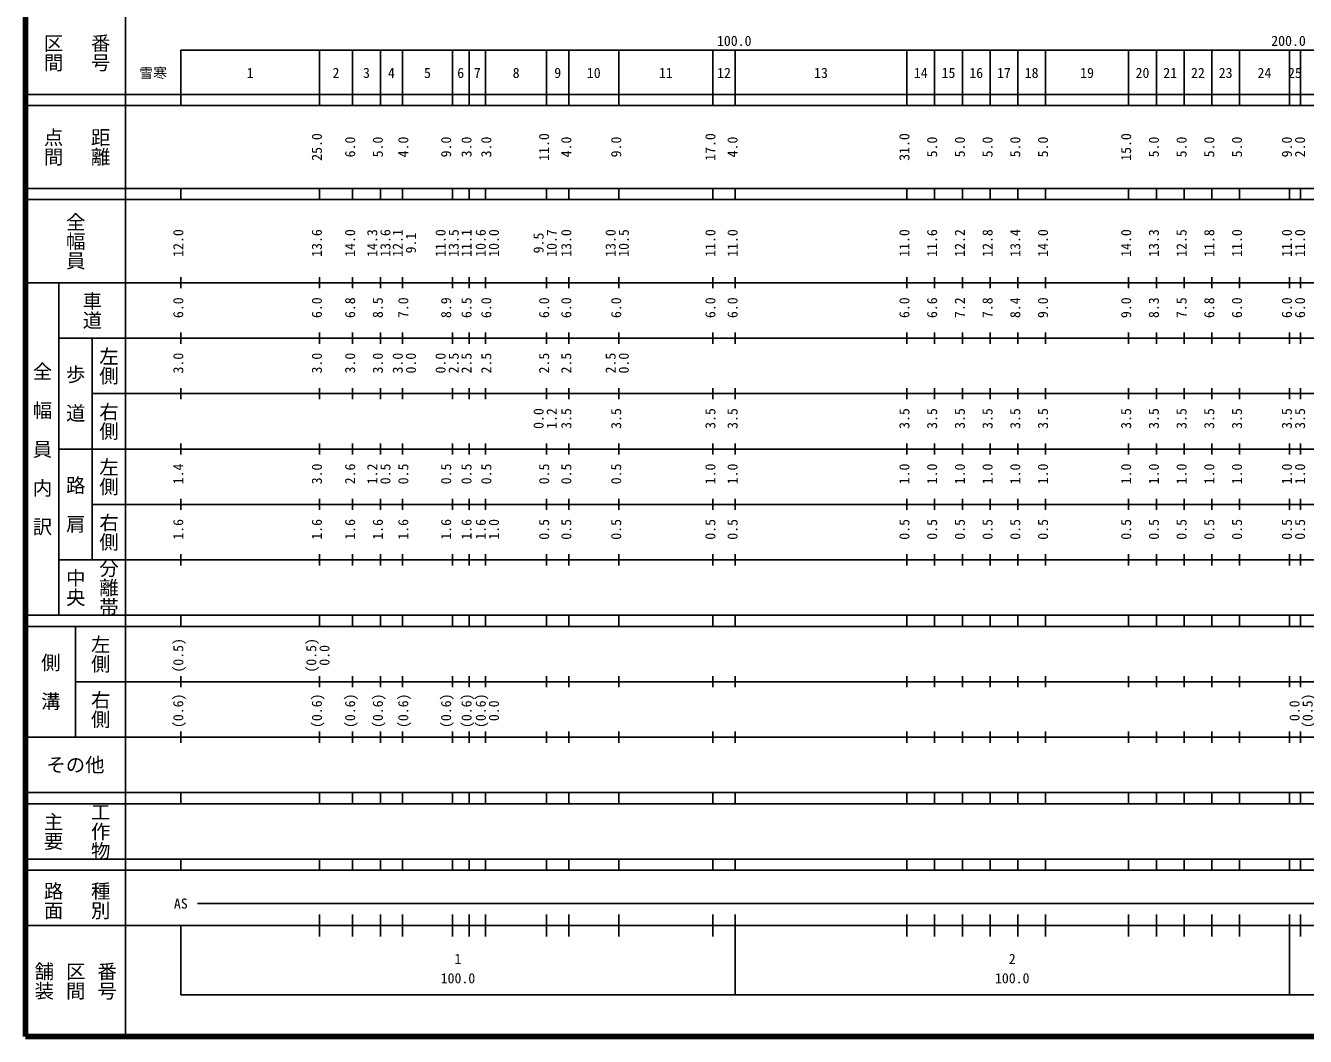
# Model space of a CAD drawing. Units: millimetres on the paper, enlarged 1000 times. Extents: x 40000 to 680000, y 20000 to 380000.
# Drawn here: x 40000 to 270890, y 20000 to 202409 of the extents above; entities that cross this region are included whole.
import ezdxf
from ezdxf.enums import TextEntityAlignment as Align

# ---------------------------------------------------------------- set-up
doc = ezdxf.new("R2010")
doc.units = ezdxf.units.MM
doc.header["$LTSCALE"] = 1000
doc.layers.add('M-TTL', color=2, linetype='Continuous', lineweight=140)
doc.layers.add('M-TTL-BAND', color=7, linetype='Continuous', lineweight=25)
doc.styles.add('@ＭＳ ゴシック', font='')
doc.styles.add('ＭＳ ゴシック', font='')
doc.styles.get('@ＭＳ ゴシック').set_extended_font_data('@MS Gothic')
doc.styles.get('ＭＳ ゴシック').set_extended_font_data('MS Gothic')

msp = doc.modelspace()

# ---------------------------------------------------------------- linework, layer by layer
at = {"layer": 'M-TTL'}
for p, q in [((40000, 380000), (40000, 20000)), ((40000, 20000), (680000, 20000))]:
    msp.add_line(p, q, dxfattribs=at)
at = {"layer": 'M-TTL-BAND'}
for p, q in [((58000, 370000), (58000, 20000)), ((68000, 198000), (579000, 198000)), ((68000, 198000), (68000, 188000)), ((93000, 188000), (93000, 198000)), ((99000, 188000), (99000, 198000)), ((104000, 188000), (104000, 198000)), ((108000, 188000), (108000, 198000)), ((117000, 188000), (117000, 198000)), ((120000, 188000), (120000, 198000)), ((123000, 188000), (123000, 198000)), ((134000, 188000), (134000, 198000)), ((138000, 188000), (138000, 198000)), ((147000, 188000), (147000, 198000)), ((164000, 188000), (164000, 198000)), ((168000, 188000), (168000, 198000)), ((199000, 188000), (199000, 198000)), ((204000, 188000), (204000, 198000)), ((209000, 188000), (209000, 198000)), ((214000, 188000), (214000, 198000)), ((219000, 188000), (219000, 198000)), ((224000, 188000), (224000, 198000)), ((239000, 188000), (239000, 198000)), ((244000, 188000), (244000, 198000)), ((249000, 188000), (249000, 198000)), ((254000, 188000), (254000, 198000)), ((259000, 188000), (259000, 198000)), ((268000, 188000), (268000, 198000)), ((270000, 188000), (270000, 198000)), ((40000, 190000), (579000, 190000)), ((40000, 188000), (579000, 188000)), ((40000, 173000), (579000, 173000)), ((40000, 171000), (579000, 171000)), ((68000, 171000), (68000, 173000)), ((93000, 171000), (93000, 173000)), ((99000, 171000), (99000, 173000)), ((104000, 171000), (104000, 173000)), ((108000, 171000), (108000, 173000)), ((117000, 171000), (117000, 173000)), ((120000, 171000), (120000, 173000)), ((123000, 171000), (123000, 173000)), ((134000, 171000), (134000, 173000)), ((138000, 171000), (138000, 173000)), ((147000, 171000), (147000, 173000)), ((164000, 171000), (164000, 173000)), ((168000, 171000), (168000, 173000)), ((199000, 171000), (199000, 173000)), ((204000, 171000), (204000, 173000)), ((209000, 171000), (209000, 173000)), ((214000, 171000), (214000, 173000)), ((219000, 171000), (219000, 173000)), ((224000, 171000), (224000, 173000)), ((239000, 171000), (239000, 173000)), ((244000, 171000), (244000, 173000)), ((249000, 171000), (249000, 173000)), ((254000, 171000), (254000, 173000)), ((259000, 171000), (259000, 173000)), ((268000, 171000), (268000, 173000)), ((270000, 171000), (270000, 173000)), ((40000, 156000), (579000, 156000)), ((46000, 96000), (46000, 156000)), ((68000, 155000), (68000, 157000)), ((93000, 155000), (93000, 157000)), ((99000, 155000), (99000, 157000)), ((104000, 155000), (104000, 157000)), ((108000, 155000), (108000, 157000)), ((117000, 155000), (117000, 157000)), ((120000, 155000), (120000, 157000)), ((123000, 155000), (123000, 157000)), ((134000, 155000), (134000, 157000)), ((138000, 155000), (138000, 157000)), ((147000, 155000), (147000, 157000)), ((164000, 155000), (164000, 157000)), ((168000, 155000), (168000, 157000)), ((199000, 155000), (199000, 157000)), ((204000, 155000), (204000, 157000)), ((209000, 155000), (209000, 157000)), ((214000, 155000), (214000, 157000)), ((219000, 155000), (219000, 157000)), ((224000, 155000), (224000, 157000)), ((239000, 155000), (239000, 157000)), ((244000, 155000), (244000, 157000)), ((249000, 155000), (249000, 157000)), ((254000, 155000), (254000, 157000)), ((259000, 155000), (259000, 157000)), ((268000, 155000), (268000, 157000)), ((270000, 155000), (270000, 157000)), ((46000, 146000), (579000, 146000)), ((52000, 146000), (52000, 106000)), ((68000, 145000), (68000, 147000)), ((93000, 145000), (93000, 147000)), ((99000, 145000), (99000, 147000)), ((104000, 145000), (104000, 147000)), ((108000, 145000), (108000, 147000)), ((117000, 145000), (117000, 147000)), ((120000, 145000), (120000, 147000)), ((123000, 145000), (123000, 147000)), ((134000, 145000), (134000, 147000)), ((138000, 145000), (138000, 147000)), ((147000, 145000), (147000, 147000)), ((164000, 145000), (164000, 147000)), ((168000, 145000), (168000, 147000)), ((199000, 145000), (199000, 147000)), ((204000, 145000), (204000, 147000)), ((209000, 145000), (209000, 147000)), ((214000, 145000), (214000, 147000)), ((219000, 145000), (219000, 147000)), ((224000, 145000), (224000, 147000)), ((239000, 145000), (239000, 147000)), ((244000, 145000), (244000, 147000)), ((249000, 145000), (249000, 147000)), ((254000, 145000), (254000, 147000)), ((259000, 145000), (259000, 147000)), ((268000, 145000), (268000, 147000)), ((270000, 145000), (270000, 147000)), ((68000, 135000), (68000, 137000)), ((93000, 135000), (93000, 137000)), ((99000, 135000), (99000, 137000)), ((104000, 135000), (104000, 137000)), ((108000, 135000), (108000, 137000)), ((117000, 135000), (117000, 137000)), ((120000, 135000), (120000, 137000)), ((123000, 135000), (123000, 137000)), ((134000, 135000), (134000, 137000)), ((138000, 135000), (138000, 137000)), ((147000, 135000), (147000, 137000)), ((164000, 135000), (164000, 137000)), ((168000, 135000), (168000, 137000)), ((199000, 135000), (199000, 137000)), ((204000, 135000), (204000, 137000)), ((209000, 135000), (209000, 137000)), ((214000, 135000), (214000, 137000)), ((219000, 135000), (219000, 137000)), ((224000, 135000), (224000, 137000)), ((239000, 135000), (239000, 137000)), ((244000, 135000), (244000, 137000)), ((249000, 135000), (249000, 137000)), ((254000, 135000), (254000, 137000)), ((259000, 135000), (259000, 137000)), ((268000, 135000), (268000, 137000)), ((270000, 135000), (270000, 137000)), ((52000, 136000), (579000, 136000)), ((68000, 125000), (68000, 127000)), ((93000, 125000), (93000, 127000)), ((99000, 125000), (99000, 127000)), ((104000, 125000), (104000, 127000)), ((108000, 125000), (108000, 127000)), ((117000, 125000), (117000, 127000)), ((120000, 125000), (120000, 127000)), ((123000, 125000), (123000, 127000)), ((134000, 125000), (134000, 127000)), ((138000, 125000), (138000, 127000)), ((147000, 125000), (147000, 127000)), ((164000, 125000), (164000, 127000)), ((168000, 125000), (168000, 127000)), ((199000, 125000), (199000, 127000)), ((204000, 125000), (204000, 127000)), ((209000, 125000), (209000, 127000)), ((214000, 125000), (214000, 127000)), ((219000, 125000), (219000, 127000)), ((224000, 125000), (224000, 127000)), ((239000, 125000), (239000, 127000)), ((244000, 125000), (244000, 127000)), ((249000, 125000), (249000, 127000)), ((254000, 125000), (254000, 127000)), ((259000, 125000), (259000, 127000)), ((268000, 125000), (268000, 127000)), ((270000, 125000), (270000, 127000)), ((46000, 126000), (579000, 126000)), ((52000, 116000), (579000, 116000)), ((68000, 115000), (68000, 117000)), ((93000, 115000), (93000, 117000)), ((99000, 115000), (99000, 117000)), ((104000, 115000), (104000, 117000)), ((108000, 115000), (108000, 117000)), ((117000, 115000), (117000, 117000)), ((120000, 115000), (120000, 117000)), ((123000, 115000), (123000, 117000)), ((134000, 115000), (134000, 117000)), ((138000, 115000), (138000, 117000)), ((147000, 115000), (147000, 117000)), ((164000, 115000), (164000, 117000)), ((168000, 115000), (168000, 117000)), ((199000, 115000), (199000, 117000)), ((204000, 115000), (204000, 117000)), ((209000, 115000), (209000, 117000)), ((214000, 115000), (214000, 117000)), ((219000, 115000), (219000, 117000)), ((224000, 115000), (224000, 117000)), ((239000, 115000), (239000, 117000)), ((244000, 115000), (244000, 117000)), ((249000, 115000), (249000, 117000)), ((254000, 115000), (254000, 117000)), ((259000, 115000), (259000, 117000)), ((268000, 115000), (268000, 117000)), ((270000, 115000), (270000, 117000)), ((68000, 105000), (68000, 107000)), ((93000, 105000), (93000, 107000)), ((99000, 105000), (99000, 107000)), ((104000, 105000), (104000, 107000)), ((108000, 105000), (108000, 107000)), ((117000, 105000), (117000, 107000)), ((120000, 105000), (120000, 107000)), ((123000, 105000), (123000, 107000)), ((134000, 105000), (134000, 107000)), ((138000, 105000), (138000, 107000)), ((147000, 105000), (147000, 107000)), ((164000, 105000), (164000, 107000)), ((168000, 105000), (168000, 107000)), ((199000, 105000), (199000, 107000)), ((204000, 105000), (204000, 107000)), ((209000, 105000), (209000, 107000)), ((214000, 105000), (214000, 107000)), ((219000, 105000), (219000, 107000)), ((224000, 105000), (224000, 107000)), ((239000, 105000), (239000, 107000)), ((244000, 105000), (244000, 107000)), ((249000, 105000), (249000, 107000)), ((254000, 105000), (254000, 107000)), ((259000, 105000), (259000, 107000)), ((268000, 105000), (268000, 107000)), ((270000, 105000), (270000, 107000)), ((46000, 106000), (579000, 106000)), ((40000, 96000), (579000, 96000)), ((68000, 94000), (68000, 96000)), ((93000, 94000), (93000, 96000)), ((99000, 94000), (99000, 96000)), ((104000, 94000), (104000, 96000)), ((108000, 94000), (108000, 96000)), ((117000, 94000), (117000, 96000)), ((120000, 94000), (120000, 96000)), ((123000, 94000), (123000, 96000)), ((134000, 94000), (134000, 96000)), ((138000, 94000), (138000, 96000)), ((147000, 94000), (147000, 96000)), ((164000, 94000), (164000, 96000)), ((168000, 94000), (168000, 96000)), ((199000, 94000), (199000, 96000)), ((204000, 94000), (204000, 96000)), ((209000, 94000), (209000, 96000)), ((214000, 94000), (214000, 96000)), ((219000, 94000), (219000, 96000)), ((224000, 94000), (224000, 96000)), ((239000, 94000), (239000, 96000)), ((244000, 94000), (244000, 96000)), ((249000, 94000), (249000, 96000)), ((254000, 94000), (254000, 96000)), ((259000, 94000), (259000, 96000)), ((268000, 94000), (268000, 96000)), ((270000, 94000), (270000, 96000)), ((40000, 94000), (579000, 94000)), ((49000, 94000), (49000, 74000)), ((49000, 84000), (579000, 84000)), ((68000, 83000), (68000, 85000)), ((93000, 83000), (93000, 85000)), ((99000, 83000), (99000, 85000)), ((104000, 83000), (104000, 85000)), ((108000, 83000), (108000, 85000)), ((117000, 83000), (117000, 85000)), ((120000, 83000), (120000, 85000)), ((123000, 83000), (123000, 85000)), ((134000, 83000), (134000, 85000)), ((138000, 83000), (138000, 85000)), ((147000, 83000), (147000, 85000)), ((164000, 83000), (164000, 85000)), ((168000, 83000), (168000, 85000)), ((199000, 83000), (199000, 85000)), ((204000, 83000), (204000, 85000)), ((209000, 83000), (209000, 85000)), ((214000, 83000), (214000, 85000)), ((219000, 83000), (219000, 85000)), ((224000, 83000), (224000, 85000)), ((239000, 83000), (239000, 85000)), ((244000, 83000), (244000, 85000)), ((249000, 83000), (249000, 85000)), ((254000, 83000), (254000, 85000)), ((259000, 83000), (259000, 85000)), ((268000, 83000), (268000, 85000)), ((270000, 83000), (270000, 85000)), ((40000, 74000), (579000, 74000)), ((68000, 73000), (68000, 75000)), ((93000, 73000), (93000, 75000)), ((99000, 73000), (99000, 75000)), ((104000, 73000), (104000, 75000)), ((108000, 73000), (108000, 75000)), ((117000, 73000), (117000, 75000)), ((120000, 73000), (120000, 75000)), ((123000, 73000), (123000, 75000)), ((134000, 73000), (134000, 75000)), ((138000, 73000), (138000, 75000)), ((147000, 73000), (147000, 75000)), ((164000, 73000), (164000, 75000)), ((168000, 73000), (168000, 75000)), ((199000, 73000), (199000, 75000)), ((204000, 73000), (204000, 75000)), ((209000, 73000), (209000, 75000)), ((214000, 73000), (214000, 75000)), ((219000, 73000), (219000, 75000)), ((224000, 73000), (224000, 75000)), ((239000, 73000), (239000, 75000)), ((244000, 73000), (244000, 75000)), ((249000, 73000), (249000, 75000)), ((254000, 73000), (254000, 75000)), ((259000, 73000), (259000, 75000)), ((268000, 73000), (268000, 75000)), ((270000, 73000), (270000, 75000)), ((40000, 64000), (579000, 64000)), ((68000, 62000), (68000, 64000)), ((93000, 62000), (93000, 64000)), ((99000, 62000), (99000, 64000)), ((104000, 62000), (104000, 64000)), ((108000, 62000), (108000, 64000)), ((117000, 62000), (117000, 64000)), ((120000, 62000), (120000, 64000)), ((123000, 62000), (123000, 64000)), ((134000, 62000), (134000, 64000)), ((138000, 62000), (138000, 64000)), ((147000, 62000), (147000, 64000)), ((164000, 62000), (164000, 64000)), ((168000, 62000), (168000, 64000)), ((199000, 62000), (199000, 64000)), ((204000, 62000), (204000, 64000)), ((209000, 62000), (209000, 64000)), ((214000, 62000), (214000, 64000)), ((219000, 62000), (219000, 64000)), ((224000, 62000), (224000, 64000)), ((239000, 62000), (239000, 64000)), ((244000, 62000), (244000, 64000)), ((249000, 62000), (249000, 64000)), ((254000, 62000), (254000, 64000)), ((259000, 62000), (259000, 64000)), ((268000, 62000), (268000, 64000)), ((270000, 62000), (270000, 64000)), ((40000, 62000), (579000, 62000)), ((40000, 52000), (579000, 52000)), ((68000, 50000), (68000, 52000)), ((93000, 50000), (93000, 52000)), ((99000, 50000), (99000, 52000)), ((104000, 50000), (104000, 52000)), ((108000, 50000), (108000, 52000)), ((117000, 50000), (117000, 52000)), ((120000, 50000), (120000, 52000)), ((123000, 50000), (123000, 52000)), ((134000, 50000), (134000, 52000)), ((138000, 50000), (138000, 52000)), ((147000, 50000), (147000, 52000)), ((164000, 50000), (164000, 52000)), ((168000, 50000), (168000, 52000)), ((199000, 50000), (199000, 52000)), ((204000, 50000), (204000, 52000)), ((209000, 50000), (209000, 52000)), ((214000, 50000), (214000, 52000)), ((219000, 50000), (219000, 52000)), ((224000, 50000), (224000, 52000)), ((239000, 50000), (239000, 52000)), ((244000, 50000), (244000, 52000)), ((249000, 50000), (249000, 52000)), ((254000, 50000), (254000, 52000)), ((259000, 50000), (259000, 52000)), ((268000, 50000), (268000, 52000)), ((270000, 50000), (270000, 52000)), ((40000, 50000), (579000, 50000)), ((71000, 44000), (565000, 44000)), ((93000, 38000), (93000, 42000)), ((99000, 38000), (99000, 42000)), ((104000, 38000), (104000, 42000)), ((108000, 38000), (108000, 42000)), ((117000, 38000), (117000, 42000)), ((120000, 38000), (120000, 42000)), ((123000, 38000), (123000, 42000)), ((134000, 38000), (134000, 42000)), ((138000, 38000), (138000, 42000)), ((147000, 38000), (147000, 42000)), ((164000, 38000), (164000, 42000)), ((168000, 27500), (168000, 42000)), ((199000, 38000), (199000, 42000)), ((204000, 38000), (204000, 42000)), ((209000, 38000), (209000, 42000)), ((214000, 38000), (214000, 42000)), ((219000, 38000), (219000, 42000)), ((224000, 38000), (224000, 42000)), ((239000, 38000), (239000, 42000)), ((244000, 38000), (244000, 42000)), ((249000, 38000), (249000, 42000)), ((254000, 38000), (254000, 42000)), ((259000, 38000), (259000, 42000)), ((268000, 27500), (268000, 42000)), ((270000, 38000), (270000, 42000)), ((40000, 40000), (579000, 40000)), ((68000, 40000), (68000, 27500)), ((68000, 27500), (579000, 27500))]:
    msp.add_line(p, q, dxfattribs=at)

# ---------------------------------------------------------------- texts
at = {"layer": 'M-TTL-BAND', "style": '@ＭＳ ゴシック'}
for s, p in [('区間', (45000, 197500)), ('番号', (53500, 197500)), ('点間', (45000, 180500)), ('距離', (53500, 180500)), ('全幅員', (49000, 163500)), ('車道', (52000, 151000)), ('左側', (55000, 141000)), ('全\u3000幅\u3000員\u3000内\u3000訳', (43000, 126000)), ('歩\u3000道', (49000, 136000)), ('右側', (55000, 131000)), ('左側', (55000, 121000)), ('路\u3000肩', (49000, 116000)), ('右側', (55000, 111000)), ('中央', (49000, 101000)), ('分離帯', (55000, 101000)), ('左側', (53500, 89000)), ('側\u3000溝', (44500, 84000)), ('右側', (53500, 79000)), ('主要', (45000, 57000)), ('工作物', (53500, 57000)), ('路面', (45000, 44500)), ('種別', (53500, 44500)), ('舗装', (43333, 30000)), ('区間', (49000, 30000)), ('番号', (54667, 30000))]:
    msp.add_text(s, height=2566, rotation=270, dxfattribs=at).set_placement(p, align=Align.MIDDLE_CENTER)
at = {"layer": 'M-TTL-BAND', "style": 'ＭＳ ゴシック'}
for s, p in [('100.0', (167844, 198195)), ('200.0', (267844, 198195)), ('雪寒', (63017, 192405)), ('1', (80500, 192405)), ('2', (96000, 192405)), ('3', (101500, 192405)), ('4', (106000, 192405)), ('5', (112500, 192405)), ('6', (118500, 192405)), ('7', (121500, 192405)), ('8', (128500, 192405)), ('9', (136000, 192405)), ('10', (142500, 192405)), ('11', (155500, 192405)), ('12', (166000, 192405)), ('13', (183500, 192405)), ('14', (201500, 192405)), ('15', (206500, 192405)), ('16', (211500, 192405)), ('17', (216500, 192405)), ('18', (221500, 192405)), ('19', (231500, 192405)), ('20', (241500, 192405)), ('21', (246500, 192405)), ('22', (251500, 192405)), ('23', (256500, 192405)), ('24', (263500, 192405)), ('25', (269000, 192405)), ('AS', (68000, 42500)), ('1', (118000, 32523)), ('2', (218000, 32523)), ('100.0', (118000, 29033)), ('100.0', (218000, 29033))]:
    msp.add_text(s, height=1833, dxfattribs=at).set_placement(p, align=Align.BOTTOM_CENTER)
for s, p in [('25.0', (94000, 180500)), ('11.0', (135000, 180500)), ('17.0', (165000, 180500)), ('31.0', (200000, 180500)), ('15.0', (240000, 180500)), ('6.0', (100000, 180500)), ('5.0', (105000, 180500)), ('4.0', (109593, 180500)), ('9.0', (117317, 180500)), ('3.0', (121000, 180500)), ('3.0', (124569, 180500)), ('4.0', (139000, 180500)), ('9.0', (148000, 180500)), ('4.0', (169000, 180500)), ('5.0', (205000, 180500)), ('5.0', (210000, 180500)), ('5.0', (215000, 180500)), ('5.0', (220000, 180500)), ('5.0', (225000, 180500)), ('5.0', (245000, 180500)), ('5.0', (250000, 180500)), ('5.0', (255000, 180500)), ('5.0', (260000, 180500)), ('9.0', (269000, 180500)), ('2.0', (271379, 180500)), ('12.0', (69000, 163174)), ('13.6', (94000, 163174)), ('14.0', (100000, 163174)), ('14.3', (104000, 163174)), ('13.6', (106370, 163174)), ('12.1', (108593, 163174)), ('9.1', (110963, 163174)), ('11.0', (116317, 163174)), ('13.5', (118687, 163174)), ('11.1', (121000, 163174)), ('10.6', (123569, 163174)), ('10.0', (125939, 163174)), ('9.5', (134000, 163174)), ('10.7', (136370, 163174)), ('13.0', (139000, 163174)), ('13.0', (147000, 163174)), ('10.5', (149370, 163174)), ('11.0', (165000, 163174)), ('11.0', (169000, 163174)), ('11.0', (200000, 163174)), ('11.6', (205000, 163174)), ('12.2', (210000, 163174)), ('12.8', (215000, 163174)), ('13.4', (220000, 163174)), ('14.0', (225000, 163174)), ('14.0', (240000, 163174)), ('13.3', (245000, 163174)), ('12.5', (250000, 163174)), ('11.8', (255000, 163174)), ('11.0', (260000, 163174)), ('11.0', (269000, 163174)), ('11.0', (271379, 163174)), ('6.0', (69000, 151500)), ('6.0', (94000, 151500)), ('6.8', (100000, 151500)), ('8.5', (105000, 151500)), ('7.0', (109593, 151500)), ('8.9', (117317, 151500)), ('6.5', (121000, 151500)), ('6.0', (124569, 151500)), ('6.0', (135000, 151500)), ('6.0', (139000, 151500)), ('6.0', (148000, 151500)), ('6.0', (165000, 151500)), ('6.0', (169000, 151500)), ('6.0', (200000, 151500)), ('6.6', (205000, 151500)), ('7.2', (210000, 151500)), ('7.8', (215000, 151500)), ('8.4', (220000, 151500)), ('9.0', (225000, 151500)), ('9.0', (240000, 151500)), ('8.3', (245000, 151500)), ('7.5', (250000, 151500)), ('6.8', (255000, 151500)), ('6.0', (260000, 151500)), ('6.0', (269000, 151500)), ('6.0', (271379, 151500)), ('3.0', (69000, 141500)), ('3.0', (94000, 141500)), ('3.0', (100000, 141500)), ('3.0', (105000, 141500)), ('3.0', (108593, 141500)), ('0.0', (110963, 141500)), ('0.0', (116317, 141500)), ('2.5', (118687, 141500)), ('2.5', (121000, 141500)), ('2.5', (124569, 141500)), ('2.5', (135000, 141500)), ('2.5', (139000, 141500)), ('2.5', (147000, 141500)), ('0.0', (149370, 141500)), ('0.0', (134000, 131500)), ('1.2', (136370, 131500)), ('3.5', (139000, 131500)), ('3.5', (148000, 131500)), ('3.5', (165000, 131500)), ('3.5', (169000, 131500)), ('3.5', (200000, 131500)), ('3.5', (205000, 131500)), ('3.5', (210000, 131500)), ('3.5', (215000, 131500)), ('3.5', (220000, 131500)), ('3.5', (225000, 131500)), ('3.5', (240000, 131500)), ('3.5', (245000, 131500)), ('3.5', (250000, 131500)), ('3.5', (255000, 131500)), ('3.5', (260000, 131500)), ('3.5', (269000, 131500)), ('3.5', (271379, 131500)), ('1.4', (69000, 121500)), ('3.0', (94000, 121500)), ('2.6', (100000, 121500)), ('1.2', (104000, 121500)), ('0.5', (106370, 121500)), ('0.5', (109593, 121500)), ('0.5', (117317, 121500)), ('0.5', (121000, 121500)), ('0.5', (124569, 121500)), ('0.5', (135000, 121500)), ('0.5', (139000, 121500)), ('0.5', (148000, 121500)), ('1.0', (165000, 121500)), ('1.0', (169000, 121500)), ('1.0', (200000, 121500)), ('1.0', (205000, 121500)), ('1.0', (210000, 121500)), ('1.0', (215000, 121500)), ('1.0', (220000, 121500)), ('1.0', (225000, 121500)), ('1.0', (240000, 121500)), ('1.0', (245000, 121500)), ('1.0', (250000, 121500)), ('1.0', (255000, 121500)), ('1.0', (260000, 121500)), ('1.0', (269000, 121500)), ('1.0', (271379, 121500)), ('1.6', (69000, 111500)), ('1.6', (94000, 111500)), ('1.6', (100000, 111500)), ('1.6', (105000, 111500)), ('1.6', (109593, 111500)), ('1.6', (117317, 111500)), ('1.6', (121000, 111500)), ('1.6', (123569, 111500)), ('1.0', (125939, 111500)), ('0.5', (135000, 111500)), ('0.5', (139000, 111500)), ('0.5', (148000, 111500)), ('0.5', (165000, 111500)), ('0.5', (169000, 111500)), ('0.5', (200000, 111500)), ('0.5', (205000, 111500)), ('0.5', (210000, 111500)), ('0.5', (215000, 111500)), ('0.5', (220000, 111500)), ('0.5', (225000, 111500)), ('0.5', (240000, 111500)), ('0.5', (245000, 111500)), ('0.5', (250000, 111500)), ('0.5', (255000, 111500)), ('0.5', (260000, 111500)), ('0.5', (269000, 111500)), ('0.5', (271379, 111500)), ('(0.5)', (69000, 88764)), ('(0.5)', (93000, 88764)), ('0.0', (95370, 88764)), ('(0.6)', (69000, 78764)), ('(0.6)', (94000, 78764)), ('(0.6)', (100000, 78764)), ('(0.6)', (105000, 78764)), ('(0.6)', (109593, 78764)), ('(0.6)', (117317, 78764)), ('(0.6)', (121000, 78764)), ('(0.6)', (123569, 78764)), ('(0.5)', (272749, 78764)), ('0.0', (125939, 78764)), ('0.0', (270379, 78764))]:
    msp.add_text(s, height=1833, rotation=90, dxfattribs=at).set_placement(p, align=Align.BOTTOM_CENTER)
msp.add_text('その他', height=2566, dxfattribs=at).set_placement((49000, 69000), align=Align.MIDDLE_CENTER)

doc.saveas('drawing.dxf')
